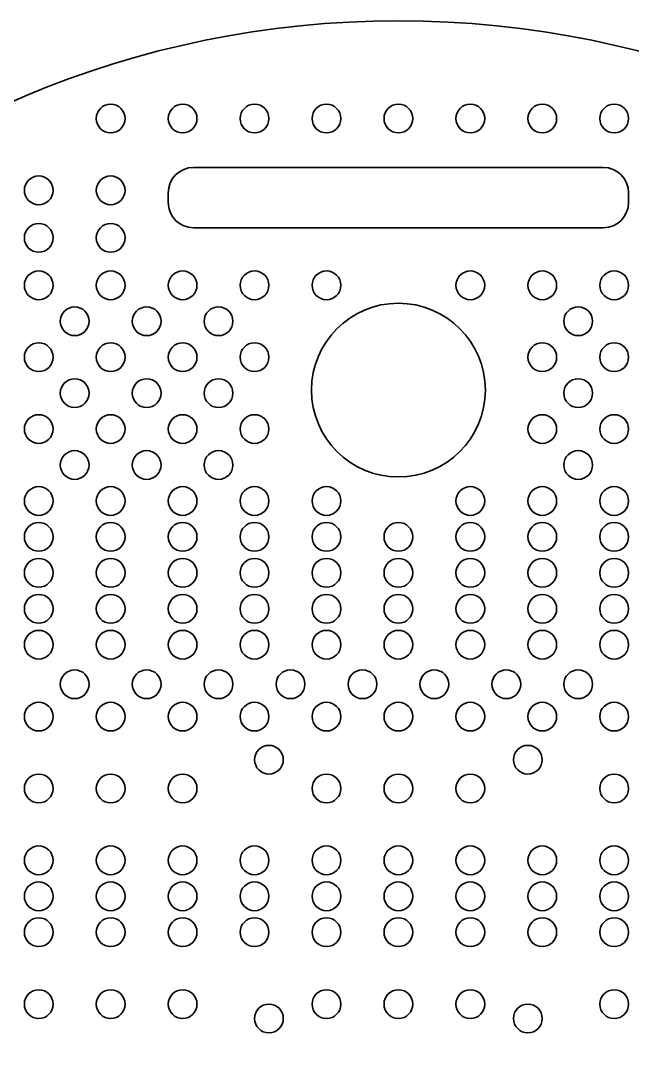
# Model space of a CAD drawing. Header units: millimetres. Extents: x 19 to 286, y -286 to -19.
# Drawn here: x 100.2 to 185.2, y -163.4 to -19 of the extents above; entities that cross this region are included whole.
import ezdxf

# ---------------------------------------------------------------- set-up
doc = ezdxf.new("R2010")
doc.units = ezdxf.units.MM
doc.header["$MEASUREMENT"] = 0
doc.layers.add('Layer 1', color=7, linetype='Continuous')

# ---------------------------------------------------------------- blocks, each defined once
blk = doc.blocks.new('block 4')
at = {"layer": 'Layer 1', "color": 179, "lineweight": 35, "true_color": 0x231f20}
for points in [[(136.68, -121.78), (136.68, -122.88), (135.79, -123.78), (134.68, -123.78), (133.58, -123.78), (132.68, -122.88), (132.68, -121.78), (132.68, -120.67), (133.58, -119.78), (134.68, -119.78), (135.79, -119.78), (136.68, -120.67), (136.68, -121.78)], [(172.68, -121.78), (172.68, -122.88), (171.79, -123.78), (170.68, -123.78), (169.58, -123.78), (168.68, -122.88), (168.68, -121.78), (168.68, -120.67), (169.58, -119.78), (170.68, -119.78), (171.79, -119.78), (172.68, -120.67), (172.68, -121.78)], [(136.68, -157.78), (136.68, -158.88), (135.79, -159.78), (134.68, -159.78), (133.58, -159.78), (132.68, -158.88), (132.68, -157.78), (132.68, -156.67), (133.58, -155.78), (134.68, -155.78), (135.79, -155.78), (136.68, -156.67), (136.68, -157.78)], [(172.68, -157.78), (172.68, -158.88), (171.79, -159.78), (170.68, -159.78), (169.58, -159.78), (168.68, -158.88), (168.68, -157.78), (168.68, -156.67), (169.58, -155.78), (170.68, -155.78), (171.79, -155.78), (172.68, -156.67), (172.68, -157.78)]]:
    blk.add_open_spline(points, degree=3, knots=[0, 0, 0, 0, 1, 1, 1, 2, 2, 2, 3, 3, 3, 4, 4, 4, 4], dxfattribs=at)
blk = doc.blocks.new('block 5')
at = {"layer": 'Layer 1', "color": 179, "lineweight": 35, "true_color": 0x231f20}
for points in [[(122.68, -34.57), (121.58, -34.57), (120.68, -33.68), (120.68, -32.57), (120.68, -31.47), (121.58, -30.57), (122.68, -30.57), (123.79, -30.57), (124.68, -31.47), (124.68, -32.57), (124.68, -33.68), (123.79, -34.57), (122.68, -34.57)], [(132.68, -34.57), (131.58, -34.57), (130.68, -33.68), (130.68, -32.57), (130.68, -31.47), (131.58, -30.57), (132.68, -30.57), (133.79, -30.57), (134.68, -31.47), (134.68, -32.57), (134.68, -33.68), (133.79, -34.57), (132.68, -34.57)], [(142.68, -34.57), (141.58, -34.57), (140.68, -33.68), (140.68, -32.57), (140.68, -31.47), (141.58, -30.57), (142.68, -30.57), (143.79, -30.57), (144.68, -31.47), (144.68, -32.57), (144.68, -33.68), (143.79, -34.57), (142.68, -34.57)], [(152.68, -34.57), (151.58, -34.57), (150.68, -33.68), (150.68, -32.57), (150.68, -31.47), (151.58, -30.57), (152.68, -30.57), (153.79, -30.57), (154.68, -31.47), (154.68, -32.57), (154.68, -33.68), (153.79, -34.57), (152.68, -34.57)], [(162.68, -34.57), (161.58, -34.57), (160.68, -33.68), (160.68, -32.57), (160.68, -31.47), (161.58, -30.57), (162.68, -30.57), (163.79, -30.57), (164.68, -31.47), (164.68, -32.57), (164.68, -33.68), (163.79, -34.57), (162.68, -34.57)], [(172.68, -34.57), (171.58, -34.57), (170.68, -33.68), (170.68, -32.57), (170.68, -31.47), (171.58, -30.57), (172.68, -30.57), (173.79, -30.57), (174.68, -31.47), (174.68, -32.57), (174.68, -33.68), (173.79, -34.57), (172.68, -34.57)], [(182.68, -34.57), (181.58, -34.57), (180.68, -33.68), (180.68, -32.57), (180.68, -31.47), (181.58, -30.57), (182.68, -30.57), (183.79, -30.57), (184.68, -31.47), (184.68, -32.57), (184.68, -33.68), (183.79, -34.57), (182.68, -34.57)]]:
    blk.add_open_spline(points, degree=3, knots=[0, 0, 0, 0, 1, 1, 1, 2, 2, 2, 3, 3, 3, 4, 4, 4, 4], dxfattribs=at)

msp = doc.modelspace()

# ---------------------------------------------------------------- linework, layer by layer
at = {"layer": 'Layer 1', "color": 179, "lineweight": 35, "true_color": 0x231f20}
for points, knots in [([(286.06, -152.35), (286.06, -226.01), (226.35, -285.72), (152.68, -285.72), (79.02, -285.72), (19.31, -226.01), (19.31, -152.35), (19.31, -78.69), (79.02, -18.98), (152.68, -18.98), (226.35, -18.98), (286.06, -78.69), (286.06, -152.35)], [0, 0, 0, 0, 1, 1, 1, 2, 2, 2, 3, 3, 3, 4, 4, 4, 4]), ([(112.68, -34.57), (111.58, -34.57), (110.68, -33.68), (110.68, -32.57), (110.68, -31.47), (111.58, -30.57), (112.68, -30.57), (113.79, -30.57), (114.68, -31.47), (114.68, -32.57), (114.68, -33.68), (113.79, -34.57), (112.68, -34.57)], [0, 0, 0, 0, 1, 1, 1, 2, 2, 2, 3, 3, 3, 4, 4, 4, 4]), ([(181.16, -39.38), (181.16, -39.38), (124.21, -39.38), (124.21, -39.38), (122.26, -39.38), (120.68, -40.96), (120.68, -42.91), (120.68, -42.91), (120.68, -44.25), (120.68, -44.25), (120.68, -46.2), (122.26, -47.78), (124.21, -47.78), (124.21, -47.78), (181.16, -47.78), (181.16, -47.78), (183.11, -47.78), (184.68, -46.2), (184.68, -44.25), (184.68, -44.25), (184.68, -42.91), (184.68, -42.91), (184.68, -40.96), (183.11, -39.38), (181.16, -39.38)], [0, 0, 0, 0, 1, 1, 1, 2, 2, 2, 3, 3, 3, 4, 4, 4, 5, 5, 5, 6, 6, 6, 7, 7, 7, 8, 8, 8, 8]), ([(102.68, -44.57), (101.58, -44.57), (100.68, -43.68), (100.68, -42.57), (100.68, -41.47), (101.58, -40.57), (102.68, -40.57), (103.79, -40.57), (104.68, -41.47), (104.68, -42.57), (104.68, -43.68), (103.79, -44.57), (102.68, -44.57)], [0, 0, 0, 0, 1, 1, 1, 2, 2, 2, 3, 3, 3, 4, 4, 4, 4]), ([(112.68, -44.57), (111.58, -44.57), (110.68, -43.68), (110.68, -42.57), (110.68, -41.47), (111.58, -40.57), (112.68, -40.57), (113.79, -40.57), (114.68, -41.47), (114.68, -42.57), (114.68, -43.68), (113.79, -44.57), (112.68, -44.57)], [0, 0, 0, 0, 1, 1, 1, 2, 2, 2, 3, 3, 3, 4, 4, 4, 4]), ([(102.68, -51.18), (101.58, -51.18), (100.68, -50.28), (100.68, -49.18), (100.68, -48.07), (101.58, -47.18), (102.68, -47.18), (103.79, -47.18), (104.68, -48.07), (104.68, -49.18), (104.68, -50.28), (103.79, -51.18), (102.68, -51.18)], [0, 0, 0, 0, 1, 1, 1, 2, 2, 2, 3, 3, 3, 4, 4, 4, 4]), ([(112.68, -51.18), (111.58, -51.18), (110.68, -50.28), (110.68, -49.18), (110.68, -48.07), (111.58, -47.18), (112.68, -47.18), (113.79, -47.18), (114.68, -48.07), (114.68, -49.18), (114.68, -50.28), (113.79, -51.18), (112.68, -51.18)], [0, 0, 0, 0, 1, 1, 1, 2, 2, 2, 3, 3, 3, 4, 4, 4, 4]), ([(102.68, -53.78), (101.58, -53.78), (100.68, -54.67), (100.68, -55.78), (100.68, -56.88), (101.58, -57.78), (102.68, -57.78), (103.79, -57.78), (104.68, -56.88), (104.68, -55.78), (104.68, -54.67), (103.79, -53.78), (102.68, -53.78)], [0, 0, 0, 0, 1, 1, 1, 2, 2, 2, 3, 3, 3, 4, 4, 4, 4]), ([(112.68, -53.78), (111.58, -53.78), (110.68, -54.67), (110.68, -55.78), (110.68, -56.88), (111.58, -57.78), (112.68, -57.78), (113.79, -57.78), (114.68, -56.88), (114.68, -55.78), (114.68, -54.67), (113.79, -53.78), (112.68, -53.78)], [0, 0, 0, 0, 1, 1, 1, 2, 2, 2, 3, 3, 3, 4, 4, 4, 4]), ([(122.68, -53.78), (121.58, -53.78), (120.68, -54.67), (120.68, -55.78), (120.68, -56.88), (121.58, -57.78), (122.68, -57.78), (123.79, -57.78), (124.68, -56.88), (124.68, -55.78), (124.68, -54.67), (123.79, -53.78), (122.68, -53.78)], [0, 0, 0, 0, 1, 1, 1, 2, 2, 2, 3, 3, 3, 4, 4, 4, 4]), ([(132.68, -53.78), (131.58, -53.78), (130.68, -54.67), (130.68, -55.78), (130.68, -56.88), (131.58, -57.78), (132.68, -57.78), (133.79, -57.78), (134.68, -56.88), (134.68, -55.78), (134.68, -54.67), (133.79, -53.78), (132.68, -53.78)], [0, 0, 0, 0, 1, 1, 1, 2, 2, 2, 3, 3, 3, 4, 4, 4, 4]), ([(142.68, -53.78), (141.58, -53.78), (140.68, -54.67), (140.68, -55.78), (140.68, -56.88), (141.58, -57.78), (142.68, -57.78), (143.79, -57.78), (144.68, -56.88), (144.68, -55.78), (144.68, -54.67), (143.79, -53.78), (142.68, -53.78)], [0, 0, 0, 0, 1, 1, 1, 2, 2, 2, 3, 3, 3, 4, 4, 4, 4]), ([(162.68, -53.78), (161.58, -53.78), (160.68, -54.67), (160.68, -55.78), (160.68, -56.88), (161.58, -57.78), (162.68, -57.78), (163.79, -57.78), (164.68, -56.88), (164.68, -55.78), (164.68, -54.67), (163.79, -53.78), (162.68, -53.78)], [0, 0, 0, 0, 1, 1, 1, 2, 2, 2, 3, 3, 3, 4, 4, 4, 4]), ([(172.68, -53.78), (171.58, -53.78), (170.68, -54.67), (170.68, -55.78), (170.68, -56.88), (171.58, -57.78), (172.68, -57.78), (173.79, -57.78), (174.68, -56.88), (174.68, -55.78), (174.68, -54.67), (173.79, -53.78), (172.68, -53.78)], [0, 0, 0, 0, 1, 1, 1, 2, 2, 2, 3, 3, 3, 4, 4, 4, 4]), ([(182.68, -53.78), (181.58, -53.78), (180.68, -54.67), (180.68, -55.78), (180.68, -56.88), (181.58, -57.78), (182.68, -57.78), (183.79, -57.78), (184.68, -56.88), (184.68, -55.78), (184.68, -54.67), (183.79, -53.78), (182.68, -53.78)], [0, 0, 0, 0, 1, 1, 1, 2, 2, 2, 3, 3, 3, 4, 4, 4, 4]), ([(107.68, -58.78), (106.58, -58.78), (105.68, -59.67), (105.68, -60.78), (105.68, -61.88), (106.58, -62.78), (107.68, -62.78), (108.79, -62.78), (109.68, -61.88), (109.68, -60.78), (109.68, -59.67), (108.79, -58.78), (107.68, -58.78)], [0, 0, 0, 0, 1, 1, 1, 2, 2, 2, 3, 3, 3, 4, 4, 4, 4]), ([(117.68, -58.78), (116.58, -58.78), (115.68, -59.67), (115.68, -60.78), (115.68, -61.88), (116.58, -62.78), (117.68, -62.78), (118.79, -62.78), (119.68, -61.88), (119.68, -60.78), (119.68, -59.67), (118.79, -58.78), (117.68, -58.78)], [0, 0, 0, 0, 1, 1, 1, 2, 2, 2, 3, 3, 3, 4, 4, 4, 4]), ([(127.68, -58.78), (126.58, -58.78), (125.68, -59.67), (125.68, -60.78), (125.68, -61.88), (126.58, -62.78), (127.68, -62.78), (128.79, -62.78), (129.68, -61.88), (129.68, -60.78), (129.68, -59.67), (128.79, -58.78), (127.68, -58.78)], [0, 0, 0, 0, 1, 1, 1, 2, 2, 2, 3, 3, 3, 4, 4, 4, 4]), ([(164.77, -70.36), (164.77, -77.03), (159.36, -82.44), (152.68, -82.44), (146.01, -82.44), (140.6, -77.03), (140.6, -70.36), (140.6, -63.69), (146.01, -58.27), (152.68, -58.27), (159.36, -58.27), (164.77, -63.69), (164.77, -70.36)], [0, 0, 0, 0, 1, 1, 1, 2, 2, 2, 3, 3, 3, 4, 4, 4, 4]), ([(177.68, -58.78), (176.58, -58.78), (175.68, -59.67), (175.68, -60.78), (175.68, -61.88), (176.58, -62.78), (177.68, -62.78), (178.79, -62.78), (179.68, -61.88), (179.68, -60.78), (179.68, -59.67), (178.79, -58.78), (177.68, -58.78)], [0, 0, 0, 0, 1, 1, 1, 2, 2, 2, 3, 3, 3, 4, 4, 4, 4]), ([(102.68, -63.78), (101.58, -63.78), (100.68, -64.67), (100.68, -65.78), (100.68, -66.88), (101.58, -67.78), (102.68, -67.78), (103.79, -67.78), (104.68, -66.88), (104.68, -65.78), (104.68, -64.67), (103.79, -63.78), (102.68, -63.78)], [0, 0, 0, 0, 1, 1, 1, 2, 2, 2, 3, 3, 3, 4, 4, 4, 4]), ([(112.68, -63.78), (111.58, -63.78), (110.68, -64.67), (110.68, -65.78), (110.68, -66.88), (111.58, -67.78), (112.68, -67.78), (113.79, -67.78), (114.68, -66.88), (114.68, -65.78), (114.68, -64.67), (113.79, -63.78), (112.68, -63.78)], [0, 0, 0, 0, 1, 1, 1, 2, 2, 2, 3, 3, 3, 4, 4, 4, 4]), ([(122.68, -63.78), (121.58, -63.78), (120.68, -64.67), (120.68, -65.78), (120.68, -66.88), (121.58, -67.78), (122.68, -67.78), (123.79, -67.78), (124.68, -66.88), (124.68, -65.78), (124.68, -64.67), (123.79, -63.78), (122.68, -63.78)], [0, 0, 0, 0, 1, 1, 1, 2, 2, 2, 3, 3, 3, 4, 4, 4, 4]), ([(132.68, -63.78), (131.58, -63.78), (130.68, -64.67), (130.68, -65.78), (130.68, -66.88), (131.58, -67.78), (132.68, -67.78), (133.79, -67.78), (134.68, -66.88), (134.68, -65.78), (134.68, -64.67), (133.79, -63.78), (132.68, -63.78)], [0, 0, 0, 0, 1, 1, 1, 2, 2, 2, 3, 3, 3, 4, 4, 4, 4]), ([(172.68, -63.78), (171.58, -63.78), (170.68, -64.67), (170.68, -65.78), (170.68, -66.88), (171.58, -67.78), (172.68, -67.78), (173.79, -67.78), (174.68, -66.88), (174.68, -65.78), (174.68, -64.67), (173.79, -63.78), (172.68, -63.78)], [0, 0, 0, 0, 1, 1, 1, 2, 2, 2, 3, 3, 3, 4, 4, 4, 4]), ([(182.68, -63.78), (181.58, -63.78), (180.68, -64.67), (180.68, -65.78), (180.68, -66.88), (181.58, -67.78), (182.68, -67.78), (183.79, -67.78), (184.68, -66.88), (184.68, -65.78), (184.68, -64.67), (183.79, -63.78), (182.68, -63.78)], [0, 0, 0, 0, 1, 1, 1, 2, 2, 2, 3, 3, 3, 4, 4, 4, 4]), ([(107.68, -68.78), (106.58, -68.78), (105.68, -69.67), (105.68, -70.78), (105.68, -71.88), (106.58, -72.78), (107.68, -72.78), (108.79, -72.78), (109.68, -71.88), (109.68, -70.78), (109.68, -69.67), (108.79, -68.78), (107.68, -68.78)], [0, 0, 0, 0, 1, 1, 1, 2, 2, 2, 3, 3, 3, 4, 4, 4, 4]), ([(117.68, -68.78), (116.58, -68.78), (115.68, -69.67), (115.68, -70.78), (115.68, -71.88), (116.58, -72.78), (117.68, -72.78), (118.79, -72.78), (119.68, -71.88), (119.68, -70.78), (119.68, -69.67), (118.79, -68.78), (117.68, -68.78)], [0, 0, 0, 0, 1, 1, 1, 2, 2, 2, 3, 3, 3, 4, 4, 4, 4]), ([(127.68, -68.78), (126.58, -68.78), (125.68, -69.67), (125.68, -70.78), (125.68, -71.88), (126.58, -72.78), (127.68, -72.78), (128.79, -72.78), (129.68, -71.88), (129.68, -70.78), (129.68, -69.67), (128.79, -68.78), (127.68, -68.78)], [0, 0, 0, 0, 1, 1, 1, 2, 2, 2, 3, 3, 3, 4, 4, 4, 4]), ([(177.68, -68.78), (176.58, -68.78), (175.68, -69.67), (175.68, -70.78), (175.68, -71.88), (176.58, -72.78), (177.68, -72.78), (178.79, -72.78), (179.68, -71.88), (179.68, -70.78), (179.68, -69.67), (178.79, -68.78), (177.68, -68.78)], [0, 0, 0, 0, 1, 1, 1, 2, 2, 2, 3, 3, 3, 4, 4, 4, 4]), ([(102.68, -73.78), (101.58, -73.78), (100.68, -74.67), (100.68, -75.78), (100.68, -76.88), (101.58, -77.78), (102.68, -77.78), (103.79, -77.78), (104.68, -76.88), (104.68, -75.78), (104.68, -74.67), (103.79, -73.78), (102.68, -73.78)], [0, 0, 0, 0, 1, 1, 1, 2, 2, 2, 3, 3, 3, 4, 4, 4, 4]), ([(112.68, -73.78), (111.58, -73.78), (110.68, -74.67), (110.68, -75.78), (110.68, -76.88), (111.58, -77.78), (112.68, -77.78), (113.79, -77.78), (114.68, -76.88), (114.68, -75.78), (114.68, -74.67), (113.79, -73.78), (112.68, -73.78)], [0, 0, 0, 0, 1, 1, 1, 2, 2, 2, 3, 3, 3, 4, 4, 4, 4]), ([(122.68, -73.78), (121.58, -73.78), (120.68, -74.67), (120.68, -75.78), (120.68, -76.88), (121.58, -77.78), (122.68, -77.78), (123.79, -77.78), (124.68, -76.88), (124.68, -75.78), (124.68, -74.67), (123.79, -73.78), (122.68, -73.78)], [0, 0, 0, 0, 1, 1, 1, 2, 2, 2, 3, 3, 3, 4, 4, 4, 4]), ([(132.68, -73.78), (131.58, -73.78), (130.68, -74.67), (130.68, -75.78), (130.68, -76.88), (131.58, -77.78), (132.68, -77.78), (133.79, -77.78), (134.68, -76.88), (134.68, -75.78), (134.68, -74.67), (133.79, -73.78), (132.68, -73.78)], [0, 0, 0, 0, 1, 1, 1, 2, 2, 2, 3, 3, 3, 4, 4, 4, 4]), ([(172.68, -73.78), (171.58, -73.78), (170.68, -74.67), (170.68, -75.78), (170.68, -76.88), (171.58, -77.78), (172.68, -77.78), (173.79, -77.78), (174.68, -76.88), (174.68, -75.78), (174.68, -74.67), (173.79, -73.78), (172.68, -73.78)], [0, 0, 0, 0, 1, 1, 1, 2, 2, 2, 3, 3, 3, 4, 4, 4, 4]), ([(182.68, -73.78), (181.58, -73.78), (180.68, -74.67), (180.68, -75.78), (180.68, -76.88), (181.58, -77.78), (182.68, -77.78), (183.79, -77.78), (184.68, -76.88), (184.68, -75.78), (184.68, -74.67), (183.79, -73.78), (182.68, -73.78)], [0, 0, 0, 0, 1, 1, 1, 2, 2, 2, 3, 3, 3, 4, 4, 4, 4]), ([(107.68, -78.78), (106.58, -78.78), (105.68, -79.67), (105.68, -80.78), (105.68, -81.88), (106.58, -82.78), (107.68, -82.78), (108.79, -82.78), (109.68, -81.88), (109.68, -80.78), (109.68, -79.67), (108.79, -78.78), (107.68, -78.78)], [0, 0, 0, 0, 1, 1, 1, 2, 2, 2, 3, 3, 3, 4, 4, 4, 4]), ([(117.68, -78.78), (116.58, -78.78), (115.68, -79.67), (115.68, -80.78), (115.68, -81.88), (116.58, -82.78), (117.68, -82.78), (118.79, -82.78), (119.68, -81.88), (119.68, -80.78), (119.68, -79.67), (118.79, -78.78), (117.68, -78.78)], [0, 0, 0, 0, 1, 1, 1, 2, 2, 2, 3, 3, 3, 4, 4, 4, 4]), ([(127.68, -78.78), (126.58, -78.78), (125.68, -79.67), (125.68, -80.78), (125.68, -81.88), (126.58, -82.78), (127.68, -82.78), (128.79, -82.78), (129.68, -81.88), (129.68, -80.78), (129.68, -79.67), (128.79, -78.78), (127.68, -78.78)], [0, 0, 0, 0, 1, 1, 1, 2, 2, 2, 3, 3, 3, 4, 4, 4, 4]), ([(177.68, -78.78), (176.58, -78.78), (175.68, -79.67), (175.68, -80.78), (175.68, -81.88), (176.58, -82.78), (177.68, -82.78), (178.79, -82.78), (179.68, -81.88), (179.68, -80.78), (179.68, -79.67), (178.79, -78.78), (177.68, -78.78)], [0, 0, 0, 0, 1, 1, 1, 2, 2, 2, 3, 3, 3, 4, 4, 4, 4]), ([(102.68, -83.78), (101.58, -83.78), (100.68, -84.67), (100.68, -85.78), (100.68, -86.88), (101.58, -87.78), (102.68, -87.78), (103.79, -87.78), (104.68, -86.88), (104.68, -85.78), (104.68, -84.67), (103.79, -83.78), (102.68, -83.78)], [0, 0, 0, 0, 1, 1, 1, 2, 2, 2, 3, 3, 3, 4, 4, 4, 4]), ([(112.68, -83.78), (111.58, -83.78), (110.68, -84.67), (110.68, -85.78), (110.68, -86.88), (111.58, -87.78), (112.68, -87.78), (113.79, -87.78), (114.68, -86.88), (114.68, -85.78), (114.68, -84.67), (113.79, -83.78), (112.68, -83.78)], [0, 0, 0, 0, 1, 1, 1, 2, 2, 2, 3, 3, 3, 4, 4, 4, 4]), ([(122.68, -83.78), (121.58, -83.78), (120.68, -84.67), (120.68, -85.78), (120.68, -86.88), (121.58, -87.78), (122.68, -87.78), (123.79, -87.78), (124.68, -86.88), (124.68, -85.78), (124.68, -84.67), (123.79, -83.78), (122.68, -83.78)], [0, 0, 0, 0, 1, 1, 1, 2, 2, 2, 3, 3, 3, 4, 4, 4, 4]), ([(132.68, -83.78), (131.58, -83.78), (130.68, -84.67), (130.68, -85.78), (130.68, -86.88), (131.58, -87.78), (132.68, -87.78), (133.79, -87.78), (134.68, -86.88), (134.68, -85.78), (134.68, -84.67), (133.79, -83.78), (132.68, -83.78)], [0, 0, 0, 0, 1, 1, 1, 2, 2, 2, 3, 3, 3, 4, 4, 4, 4]), ([(142.68, -83.78), (141.58, -83.78), (140.68, -84.67), (140.68, -85.78), (140.68, -86.88), (141.58, -87.78), (142.68, -87.78), (143.79, -87.78), (144.68, -86.88), (144.68, -85.78), (144.68, -84.67), (143.79, -83.78), (142.68, -83.78)], [0, 0, 0, 0, 1, 1, 1, 2, 2, 2, 3, 3, 3, 4, 4, 4, 4]), ([(162.68, -83.78), (161.58, -83.78), (160.68, -84.67), (160.68, -85.78), (160.68, -86.88), (161.58, -87.78), (162.68, -87.78), (163.79, -87.78), (164.68, -86.88), (164.68, -85.78), (164.68, -84.67), (163.79, -83.78), (162.68, -83.78)], [0, 0, 0, 0, 1, 1, 1, 2, 2, 2, 3, 3, 3, 4, 4, 4, 4]), ([(172.68, -83.78), (171.58, -83.78), (170.68, -84.67), (170.68, -85.78), (170.68, -86.88), (171.58, -87.78), (172.68, -87.78), (173.79, -87.78), (174.68, -86.88), (174.68, -85.78), (174.68, -84.67), (173.79, -83.78), (172.68, -83.78)], [0, 0, 0, 0, 1, 1, 1, 2, 2, 2, 3, 3, 3, 4, 4, 4, 4]), ([(182.68, -83.78), (181.58, -83.78), (180.68, -84.67), (180.68, -85.78), (180.68, -86.88), (181.58, -87.78), (182.68, -87.78), (183.79, -87.78), (184.68, -86.88), (184.68, -85.78), (184.68, -84.67), (183.79, -83.78), (182.68, -83.78)], [0, 0, 0, 0, 1, 1, 1, 2, 2, 2, 3, 3, 3, 4, 4, 4, 4]), ([(102.68, -88.78), (101.58, -88.78), (100.68, -89.67), (100.68, -90.78), (100.68, -91.88), (101.58, -92.78), (102.68, -92.78), (103.79, -92.78), (104.68, -91.88), (104.68, -90.78), (104.68, -89.67), (103.79, -88.78), (102.68, -88.78)], [0, 0, 0, 0, 1, 1, 1, 2, 2, 2, 3, 3, 3, 4, 4, 4, 4]), ([(112.68, -88.78), (111.58, -88.78), (110.68, -89.67), (110.68, -90.78), (110.68, -91.88), (111.58, -92.78), (112.68, -92.78), (113.79, -92.78), (114.68, -91.88), (114.68, -90.78), (114.68, -89.67), (113.79, -88.78), (112.68, -88.78)], [0, 0, 0, 0, 1, 1, 1, 2, 2, 2, 3, 3, 3, 4, 4, 4, 4]), ([(122.68, -88.78), (121.58, -88.78), (120.68, -89.67), (120.68, -90.78), (120.68, -91.88), (121.58, -92.78), (122.68, -92.78), (123.79, -92.78), (124.68, -91.88), (124.68, -90.78), (124.68, -89.67), (123.79, -88.78), (122.68, -88.78)], [0, 0, 0, 0, 1, 1, 1, 2, 2, 2, 3, 3, 3, 4, 4, 4, 4]), ([(132.68, -88.78), (131.58, -88.78), (130.68, -89.67), (130.68, -90.78), (130.68, -91.88), (131.58, -92.78), (132.68, -92.78), (133.79, -92.78), (134.68, -91.88), (134.68, -90.78), (134.68, -89.67), (133.79, -88.78), (132.68, -88.78)], [0, 0, 0, 0, 1, 1, 1, 2, 2, 2, 3, 3, 3, 4, 4, 4, 4]), ([(142.68, -88.78), (141.58, -88.78), (140.68, -89.67), (140.68, -90.78), (140.68, -91.88), (141.58, -92.78), (142.68, -92.78), (143.79, -92.78), (144.68, -91.88), (144.68, -90.78), (144.68, -89.67), (143.79, -88.78), (142.68, -88.78)], [0, 0, 0, 0, 1, 1, 1, 2, 2, 2, 3, 3, 3, 4, 4, 4, 4]), ([(152.68, -88.78), (151.58, -88.78), (150.68, -89.67), (150.68, -90.78), (150.68, -91.88), (151.58, -92.78), (152.68, -92.78), (153.79, -92.78), (154.68, -91.88), (154.68, -90.78), (154.68, -89.67), (153.79, -88.78), (152.68, -88.78)], [0, 0, 0, 0, 1, 1, 1, 2, 2, 2, 3, 3, 3, 4, 4, 4, 4]), ([(162.68, -88.78), (161.58, -88.78), (160.68, -89.67), (160.68, -90.78), (160.68, -91.88), (161.58, -92.78), (162.68, -92.78), (163.79, -92.78), (164.68, -91.88), (164.68, -90.78), (164.68, -89.67), (163.79, -88.78), (162.68, -88.78)], [0, 0, 0, 0, 1, 1, 1, 2, 2, 2, 3, 3, 3, 4, 4, 4, 4]), ([(172.68, -88.78), (171.58, -88.78), (170.68, -89.67), (170.68, -90.78), (170.68, -91.88), (171.58, -92.78), (172.68, -92.78), (173.79, -92.78), (174.68, -91.88), (174.68, -90.78), (174.68, -89.67), (173.79, -88.78), (172.68, -88.78)], [0, 0, 0, 0, 1, 1, 1, 2, 2, 2, 3, 3, 3, 4, 4, 4, 4]), ([(182.68, -88.78), (181.58, -88.78), (180.68, -89.67), (180.68, -90.78), (180.68, -91.88), (181.58, -92.78), (182.68, -92.78), (183.79, -92.78), (184.68, -91.88), (184.68, -90.78), (184.68, -89.67), (183.79, -88.78), (182.68, -88.78)], [0, 0, 0, 0, 1, 1, 1, 2, 2, 2, 3, 3, 3, 4, 4, 4, 4]), ([(102.68, -93.78), (101.58, -93.78), (100.68, -94.67), (100.68, -95.78), (100.68, -96.88), (101.58, -97.78), (102.68, -97.78), (103.79, -97.78), (104.68, -96.88), (104.68, -95.78), (104.68, -94.67), (103.79, -93.78), (102.68, -93.78)], [0, 0, 0, 0, 1, 1, 1, 2, 2, 2, 3, 3, 3, 4, 4, 4, 4]), ([(112.68, -93.78), (111.58, -93.78), (110.68, -94.67), (110.68, -95.78), (110.68, -96.88), (111.58, -97.78), (112.68, -97.78), (113.79, -97.78), (114.68, -96.88), (114.68, -95.78), (114.68, -94.67), (113.79, -93.78), (112.68, -93.78)], [0, 0, 0, 0, 1, 1, 1, 2, 2, 2, 3, 3, 3, 4, 4, 4, 4]), ([(122.68, -93.78), (121.58, -93.78), (120.68, -94.67), (120.68, -95.78), (120.68, -96.88), (121.58, -97.78), (122.68, -97.78), (123.79, -97.78), (124.68, -96.88), (124.68, -95.78), (124.68, -94.67), (123.79, -93.78), (122.68, -93.78)], [0, 0, 0, 0, 1, 1, 1, 2, 2, 2, 3, 3, 3, 4, 4, 4, 4]), ([(132.68, -93.78), (131.58, -93.78), (130.68, -94.67), (130.68, -95.78), (130.68, -96.88), (131.58, -97.78), (132.68, -97.78), (133.79, -97.78), (134.68, -96.88), (134.68, -95.78), (134.68, -94.67), (133.79, -93.78), (132.68, -93.78)], [0, 0, 0, 0, 1, 1, 1, 2, 2, 2, 3, 3, 3, 4, 4, 4, 4]), ([(142.68, -93.78), (141.58, -93.78), (140.68, -94.67), (140.68, -95.78), (140.68, -96.88), (141.58, -97.78), (142.68, -97.78), (143.79, -97.78), (144.68, -96.88), (144.68, -95.78), (144.68, -94.67), (143.79, -93.78), (142.68, -93.78)], [0, 0, 0, 0, 1, 1, 1, 2, 2, 2, 3, 3, 3, 4, 4, 4, 4]), ([(152.68, -93.78), (151.58, -93.78), (150.68, -94.67), (150.68, -95.78), (150.68, -96.88), (151.58, -97.78), (152.68, -97.78), (153.79, -97.78), (154.68, -96.88), (154.68, -95.78), (154.68, -94.67), (153.79, -93.78), (152.68, -93.78)], [0, 0, 0, 0, 1, 1, 1, 2, 2, 2, 3, 3, 3, 4, 4, 4, 4]), ([(162.68, -93.78), (161.58, -93.78), (160.68, -94.67), (160.68, -95.78), (160.68, -96.88), (161.58, -97.78), (162.68, -97.78), (163.79, -97.78), (164.68, -96.88), (164.68, -95.78), (164.68, -94.67), (163.79, -93.78), (162.68, -93.78)], [0, 0, 0, 0, 1, 1, 1, 2, 2, 2, 3, 3, 3, 4, 4, 4, 4]), ([(172.68, -93.78), (171.58, -93.78), (170.68, -94.67), (170.68, -95.78), (170.68, -96.88), (171.58, -97.78), (172.68, -97.78), (173.79, -97.78), (174.68, -96.88), (174.68, -95.78), (174.68, -94.67), (173.79, -93.78), (172.68, -93.78)], [0, 0, 0, 0, 1, 1, 1, 2, 2, 2, 3, 3, 3, 4, 4, 4, 4]), ([(182.68, -93.78), (181.58, -93.78), (180.68, -94.67), (180.68, -95.78), (180.68, -96.88), (181.58, -97.78), (182.68, -97.78), (183.79, -97.78), (184.68, -96.88), (184.68, -95.78), (184.68, -94.67), (183.79, -93.78), (182.68, -93.78)], [0, 0, 0, 0, 1, 1, 1, 2, 2, 2, 3, 3, 3, 4, 4, 4, 4]), ([(102.68, -98.78), (101.58, -98.78), (100.68, -99.67), (100.68, -100.78), (100.68, -101.88), (101.58, -102.78), (102.68, -102.78), (103.79, -102.78), (104.68, -101.88), (104.68, -100.78), (104.68, -99.67), (103.79, -98.78), (102.68, -98.78)], [0, 0, 0, 0, 1, 1, 1, 2, 2, 2, 3, 3, 3, 4, 4, 4, 4]), ([(112.68, -98.78), (111.58, -98.78), (110.68, -99.67), (110.68, -100.78), (110.68, -101.88), (111.58, -102.78), (112.68, -102.78), (113.79, -102.78), (114.68, -101.88), (114.68, -100.78), (114.68, -99.67), (113.79, -98.78), (112.68, -98.78)], [0, 0, 0, 0, 1, 1, 1, 2, 2, 2, 3, 3, 3, 4, 4, 4, 4]), ([(122.68, -98.78), (121.58, -98.78), (120.68, -99.67), (120.68, -100.78), (120.68, -101.88), (121.58, -102.78), (122.68, -102.78), (123.79, -102.78), (124.68, -101.88), (124.68, -100.78), (124.68, -99.67), (123.79, -98.78), (122.68, -98.78)], [0, 0, 0, 0, 1, 1, 1, 2, 2, 2, 3, 3, 3, 4, 4, 4, 4]), ([(132.68, -98.78), (131.58, -98.78), (130.68, -99.67), (130.68, -100.78), (130.68, -101.88), (131.58, -102.78), (132.68, -102.78), (133.79, -102.78), (134.68, -101.88), (134.68, -100.78), (134.68, -99.67), (133.79, -98.78), (132.68, -98.78)], [0, 0, 0, 0, 1, 1, 1, 2, 2, 2, 3, 3, 3, 4, 4, 4, 4]), ([(142.68, -98.78), (141.58, -98.78), (140.68, -99.67), (140.68, -100.78), (140.68, -101.88), (141.58, -102.78), (142.68, -102.78), (143.79, -102.78), (144.68, -101.88), (144.68, -100.78), (144.68, -99.67), (143.79, -98.78), (142.68, -98.78)], [0, 0, 0, 0, 1, 1, 1, 2, 2, 2, 3, 3, 3, 4, 4, 4, 4]), ([(152.68, -98.78), (151.58, -98.78), (150.68, -99.67), (150.68, -100.78), (150.68, -101.88), (151.58, -102.78), (152.68, -102.78), (153.79, -102.78), (154.68, -101.88), (154.68, -100.78), (154.68, -99.67), (153.79, -98.78), (152.68, -98.78)], [0, 0, 0, 0, 1, 1, 1, 2, 2, 2, 3, 3, 3, 4, 4, 4, 4]), ([(162.68, -98.78), (161.58, -98.78), (160.68, -99.67), (160.68, -100.78), (160.68, -101.88), (161.58, -102.78), (162.68, -102.78), (163.79, -102.78), (164.68, -101.88), (164.68, -100.78), (164.68, -99.67), (163.79, -98.78), (162.68, -98.78)], [0, 0, 0, 0, 1, 1, 1, 2, 2, 2, 3, 3, 3, 4, 4, 4, 4]), ([(172.68, -98.78), (171.58, -98.78), (170.68, -99.67), (170.68, -100.78), (170.68, -101.88), (171.58, -102.78), (172.68, -102.78), (173.79, -102.78), (174.68, -101.88), (174.68, -100.78), (174.68, -99.67), (173.79, -98.78), (172.68, -98.78)], [0, 0, 0, 0, 1, 1, 1, 2, 2, 2, 3, 3, 3, 4, 4, 4, 4]), ([(182.68, -98.78), (181.58, -98.78), (180.68, -99.67), (180.68, -100.78), (180.68, -101.88), (181.58, -102.78), (182.68, -102.78), (183.79, -102.78), (184.68, -101.88), (184.68, -100.78), (184.68, -99.67), (183.79, -98.78), (182.68, -98.78)], [0, 0, 0, 0, 1, 1, 1, 2, 2, 2, 3, 3, 3, 4, 4, 4, 4]), ([(102.68, -103.78), (101.58, -103.78), (100.68, -104.67), (100.68, -105.78), (100.68, -106.88), (101.58, -107.78), (102.68, -107.78), (103.79, -107.78), (104.68, -106.88), (104.68, -105.78), (104.68, -104.67), (103.79, -103.78), (102.68, -103.78)], [0, 0, 0, 0, 1, 1, 1, 2, 2, 2, 3, 3, 3, 4, 4, 4, 4]), ([(112.68, -103.78), (111.58, -103.78), (110.68, -104.67), (110.68, -105.78), (110.68, -106.88), (111.58, -107.78), (112.68, -107.78), (113.79, -107.78), (114.68, -106.88), (114.68, -105.78), (114.68, -104.67), (113.79, -103.78), (112.68, -103.78)], [0, 0, 0, 0, 1, 1, 1, 2, 2, 2, 3, 3, 3, 4, 4, 4, 4]), ([(122.68, -103.78), (121.58, -103.78), (120.68, -104.67), (120.68, -105.78), (120.68, -106.88), (121.58, -107.78), (122.68, -107.78), (123.79, -107.78), (124.68, -106.88), (124.68, -105.78), (124.68, -104.67), (123.79, -103.78), (122.68, -103.78)], [0, 0, 0, 0, 1, 1, 1, 2, 2, 2, 3, 3, 3, 4, 4, 4, 4]), ([(132.68, -103.78), (131.58, -103.78), (130.68, -104.67), (130.68, -105.78), (130.68, -106.88), (131.58, -107.78), (132.68, -107.78), (133.79, -107.78), (134.68, -106.88), (134.68, -105.78), (134.68, -104.67), (133.79, -103.78), (132.68, -103.78)], [0, 0, 0, 0, 1, 1, 1, 2, 2, 2, 3, 3, 3, 4, 4, 4, 4]), ([(142.68, -103.78), (141.58, -103.78), (140.68, -104.67), (140.68, -105.78), (140.68, -106.88), (141.58, -107.78), (142.68, -107.78), (143.79, -107.78), (144.68, -106.88), (144.68, -105.78), (144.68, -104.67), (143.79, -103.78), (142.68, -103.78)], [0, 0, 0, 0, 1, 1, 1, 2, 2, 2, 3, 3, 3, 4, 4, 4, 4]), ([(152.68, -103.78), (151.58, -103.78), (150.68, -104.67), (150.68, -105.78), (150.68, -106.88), (151.58, -107.78), (152.68, -107.78), (153.79, -107.78), (154.68, -106.88), (154.68, -105.78), (154.68, -104.67), (153.79, -103.78), (152.68, -103.78)], [0, 0, 0, 0, 1, 1, 1, 2, 2, 2, 3, 3, 3, 4, 4, 4, 4]), ([(162.68, -103.78), (161.58, -103.78), (160.68, -104.67), (160.68, -105.78), (160.68, -106.88), (161.58, -107.78), (162.68, -107.78), (163.79, -107.78), (164.68, -106.88), (164.68, -105.78), (164.68, -104.67), (163.79, -103.78), (162.68, -103.78)], [0, 0, 0, 0, 1, 1, 1, 2, 2, 2, 3, 3, 3, 4, 4, 4, 4]), ([(172.68, -103.78), (171.58, -103.78), (170.68, -104.67), (170.68, -105.78), (170.68, -106.88), (171.58, -107.78), (172.68, -107.78), (173.79, -107.78), (174.68, -106.88), (174.68, -105.78), (174.68, -104.67), (173.79, -103.78), (172.68, -103.78)], [0, 0, 0, 0, 1, 1, 1, 2, 2, 2, 3, 3, 3, 4, 4, 4, 4]), ([(182.68, -103.78), (181.58, -103.78), (180.68, -104.67), (180.68, -105.78), (180.68, -106.88), (181.58, -107.78), (182.68, -107.78), (183.79, -107.78), (184.68, -106.88), (184.68, -105.78), (184.68, -104.67), (183.79, -103.78), (182.68, -103.78)], [0, 0, 0, 0, 1, 1, 1, 2, 2, 2, 3, 3, 3, 4, 4, 4, 4]), ([(107.68, -109.28), (106.58, -109.28), (105.68, -110.17), (105.68, -111.28), (105.68, -112.38), (106.58, -113.28), (107.68, -113.28), (108.79, -113.28), (109.68, -112.38), (109.68, -111.28), (109.68, -110.17), (108.79, -109.28), (107.68, -109.28)], [0, 0, 0, 0, 1, 1, 1, 2, 2, 2, 3, 3, 3, 4, 4, 4, 4]), ([(117.68, -109.28), (116.58, -109.28), (115.68, -110.17), (115.68, -111.28), (115.68, -112.38), (116.58, -113.28), (117.68, -113.28), (118.79, -113.28), (119.68, -112.38), (119.68, -111.28), (119.68, -110.17), (118.79, -109.28), (117.68, -109.28)], [0, 0, 0, 0, 1, 1, 1, 2, 2, 2, 3, 3, 3, 4, 4, 4, 4]), ([(127.68, -109.28), (126.58, -109.28), (125.68, -110.17), (125.68, -111.28), (125.68, -112.38), (126.58, -113.28), (127.68, -113.28), (128.79, -113.28), (129.68, -112.38), (129.68, -111.28), (129.68, -110.17), (128.79, -109.28), (127.68, -109.28)], [0, 0, 0, 0, 1, 1, 1, 2, 2, 2, 3, 3, 3, 4, 4, 4, 4]), ([(137.68, -109.28), (136.58, -109.28), (135.68, -110.17), (135.68, -111.28), (135.68, -112.38), (136.58, -113.28), (137.68, -113.28), (138.79, -113.28), (139.68, -112.38), (139.68, -111.28), (139.68, -110.17), (138.79, -109.28), (137.68, -109.28)], [0, 0, 0, 0, 1, 1, 1, 2, 2, 2, 3, 3, 3, 4, 4, 4, 4]), ([(147.68, -109.28), (146.58, -109.28), (145.68, -110.17), (145.68, -111.28), (145.68, -112.38), (146.58, -113.28), (147.68, -113.28), (148.79, -113.28), (149.68, -112.38), (149.68, -111.28), (149.68, -110.17), (148.79, -109.28), (147.68, -109.28)], [0, 0, 0, 0, 1, 1, 1, 2, 2, 2, 3, 3, 3, 4, 4, 4, 4]), ([(157.68, -109.28), (156.58, -109.28), (155.68, -110.17), (155.68, -111.28), (155.68, -112.38), (156.58, -113.28), (157.68, -113.28), (158.79, -113.28), (159.68, -112.38), (159.68, -111.28), (159.68, -110.17), (158.79, -109.28), (157.68, -109.28)], [0, 0, 0, 0, 1, 1, 1, 2, 2, 2, 3, 3, 3, 4, 4, 4, 4]), ([(167.68, -109.28), (166.58, -109.28), (165.68, -110.17), (165.68, -111.28), (165.68, -112.38), (166.58, -113.28), (167.68, -113.28), (168.79, -113.28), (169.68, -112.38), (169.68, -111.28), (169.68, -110.17), (168.79, -109.28), (167.68, -109.28)], [0, 0, 0, 0, 1, 1, 1, 2, 2, 2, 3, 3, 3, 4, 4, 4, 4]), ([(177.68, -109.28), (176.58, -109.28), (175.68, -110.17), (175.68, -111.28), (175.68, -112.38), (176.58, -113.28), (177.68, -113.28), (178.79, -113.28), (179.68, -112.38), (179.68, -111.28), (179.68, -110.17), (178.79, -109.28), (177.68, -109.28)], [0, 0, 0, 0, 1, 1, 1, 2, 2, 2, 3, 3, 3, 4, 4, 4, 4]), ([(102.68, -113.78), (101.58, -113.78), (100.68, -114.67), (100.68, -115.78), (100.68, -116.88), (101.58, -117.78), (102.68, -117.78), (103.79, -117.78), (104.68, -116.88), (104.68, -115.78), (104.68, -114.67), (103.79, -113.78), (102.68, -113.78)], [0, 0, 0, 0, 1, 1, 1, 2, 2, 2, 3, 3, 3, 4, 4, 4, 4]), ([(112.68, -113.78), (111.58, -113.78), (110.68, -114.67), (110.68, -115.78), (110.68, -116.88), (111.58, -117.78), (112.68, -117.78), (113.79, -117.78), (114.68, -116.88), (114.68, -115.78), (114.68, -114.67), (113.79, -113.78), (112.68, -113.78)], [0, 0, 0, 0, 1, 1, 1, 2, 2, 2, 3, 3, 3, 4, 4, 4, 4]), ([(122.68, -113.78), (121.58, -113.78), (120.68, -114.67), (120.68, -115.78), (120.68, -116.88), (121.58, -117.78), (122.68, -117.78), (123.79, -117.78), (124.68, -116.88), (124.68, -115.78), (124.68, -114.67), (123.79, -113.78), (122.68, -113.78)], [0, 0, 0, 0, 1, 1, 1, 2, 2, 2, 3, 3, 3, 4, 4, 4, 4]), ([(132.68, -113.78), (131.58, -113.78), (130.68, -114.67), (130.68, -115.78), (130.68, -116.88), (131.58, -117.78), (132.68, -117.78), (133.79, -117.78), (134.68, -116.88), (134.68, -115.78), (134.68, -114.67), (133.79, -113.78), (132.68, -113.78)], [0, 0, 0, 0, 1, 1, 1, 2, 2, 2, 3, 3, 3, 4, 4, 4, 4]), ([(142.68, -113.78), (141.58, -113.78), (140.68, -114.67), (140.68, -115.78), (140.68, -116.88), (141.58, -117.78), (142.68, -117.78), (143.79, -117.78), (144.68, -116.88), (144.68, -115.78), (144.68, -114.67), (143.79, -113.78), (142.68, -113.78)], [0, 0, 0, 0, 1, 1, 1, 2, 2, 2, 3, 3, 3, 4, 4, 4, 4]), ([(152.68, -113.78), (151.58, -113.78), (150.68, -114.67), (150.68, -115.78), (150.68, -116.88), (151.58, -117.78), (152.68, -117.78), (153.79, -117.78), (154.68, -116.88), (154.68, -115.78), (154.68, -114.67), (153.79, -113.78), (152.68, -113.78)], [0, 0, 0, 0, 1, 1, 1, 2, 2, 2, 3, 3, 3, 4, 4, 4, 4]), ([(162.68, -113.78), (161.58, -113.78), (160.68, -114.67), (160.68, -115.78), (160.68, -116.88), (161.58, -117.78), (162.68, -117.78), (163.79, -117.78), (164.68, -116.88), (164.68, -115.78), (164.68, -114.67), (163.79, -113.78), (162.68, -113.78)], [0, 0, 0, 0, 1, 1, 1, 2, 2, 2, 3, 3, 3, 4, 4, 4, 4]), ([(172.68, -113.78), (171.58, -113.78), (170.68, -114.67), (170.68, -115.78), (170.68, -116.88), (171.58, -117.78), (172.68, -117.78), (173.79, -117.78), (174.68, -116.88), (174.68, -115.78), (174.68, -114.67), (173.79, -113.78), (172.68, -113.78)], [0, 0, 0, 0, 1, 1, 1, 2, 2, 2, 3, 3, 3, 4, 4, 4, 4]), ([(182.68, -113.78), (181.58, -113.78), (180.68, -114.67), (180.68, -115.78), (180.68, -116.88), (181.58, -117.78), (182.68, -117.78), (183.79, -117.78), (184.68, -116.88), (184.68, -115.78), (184.68, -114.67), (183.79, -113.78), (182.68, -113.78)], [0, 0, 0, 0, 1, 1, 1, 2, 2, 2, 3, 3, 3, 4, 4, 4, 4]), ([(102.68, -123.78), (101.58, -123.78), (100.68, -124.67), (100.68, -125.78), (100.68, -126.88), (101.58, -127.78), (102.68, -127.78), (103.79, -127.78), (104.68, -126.88), (104.68, -125.78), (104.68, -124.67), (103.79, -123.78), (102.68, -123.78)], [0, 0, 0, 0, 1, 1, 1, 2, 2, 2, 3, 3, 3, 4, 4, 4, 4]), ([(112.68, -123.78), (111.58, -123.78), (110.68, -124.67), (110.68, -125.78), (110.68, -126.88), (111.58, -127.78), (112.68, -127.78), (113.79, -127.78), (114.68, -126.88), (114.68, -125.78), (114.68, -124.67), (113.79, -123.78), (112.68, -123.78)], [0, 0, 0, 0, 1, 1, 1, 2, 2, 2, 3, 3, 3, 4, 4, 4, 4]), ([(122.68, -123.78), (121.58, -123.78), (120.68, -124.67), (120.68, -125.78), (120.68, -126.88), (121.58, -127.78), (122.68, -127.78), (123.79, -127.78), (124.68, -126.88), (124.68, -125.78), (124.68, -124.67), (123.79, -123.78), (122.68, -123.78)], [0, 0, 0, 0, 1, 1, 1, 2, 2, 2, 3, 3, 3, 4, 4, 4, 4]), ([(142.68, -123.78), (141.58, -123.78), (140.68, -124.67), (140.68, -125.78), (140.68, -126.88), (141.58, -127.78), (142.68, -127.78), (143.79, -127.78), (144.68, -126.88), (144.68, -125.78), (144.68, -124.67), (143.79, -123.78), (142.68, -123.78)], [0, 0, 0, 0, 1, 1, 1, 2, 2, 2, 3, 3, 3, 4, 4, 4, 4]), ([(152.68, -123.78), (151.58, -123.78), (150.68, -124.67), (150.68, -125.78), (150.68, -126.88), (151.58, -127.78), (152.68, -127.78), (153.79, -127.78), (154.68, -126.88), (154.68, -125.78), (154.68, -124.67), (153.79, -123.78), (152.68, -123.78)], [0, 0, 0, 0, 1, 1, 1, 2, 2, 2, 3, 3, 3, 4, 4, 4, 4]), ([(162.68, -123.78), (161.58, -123.78), (160.68, -124.67), (160.68, -125.78), (160.68, -126.88), (161.58, -127.78), (162.68, -127.78), (163.79, -127.78), (164.68, -126.88), (164.68, -125.78), (164.68, -124.67), (163.79, -123.78), (162.68, -123.78)], [0, 0, 0, 0, 1, 1, 1, 2, 2, 2, 3, 3, 3, 4, 4, 4, 4]), ([(182.68, -123.78), (181.58, -123.78), (180.68, -124.67), (180.68, -125.78), (180.68, -126.88), (181.58, -127.78), (182.68, -127.78), (183.79, -127.78), (184.68, -126.88), (184.68, -125.78), (184.68, -124.67), (183.79, -123.78), (182.68, -123.78)], [0, 0, 0, 0, 1, 1, 1, 2, 2, 2, 3, 3, 3, 4, 4, 4, 4]), ([(102.68, -133.78), (101.58, -133.78), (100.68, -134.67), (100.68, -135.78), (100.68, -136.88), (101.58, -137.78), (102.68, -137.78), (103.79, -137.78), (104.68, -136.88), (104.68, -135.78), (104.68, -134.67), (103.79, -133.78), (102.68, -133.78)], [0, 0, 0, 0, 1, 1, 1, 2, 2, 2, 3, 3, 3, 4, 4, 4, 4]), ([(112.68, -133.78), (111.58, -133.78), (110.68, -134.67), (110.68, -135.78), (110.68, -136.88), (111.58, -137.78), (112.68, -137.78), (113.79, -137.78), (114.68, -136.88), (114.68, -135.78), (114.68, -134.67), (113.79, -133.78), (112.68, -133.78)], [0, 0, 0, 0, 1, 1, 1, 2, 2, 2, 3, 3, 3, 4, 4, 4, 4]), ([(122.68, -133.78), (121.58, -133.78), (120.68, -134.67), (120.68, -135.78), (120.68, -136.88), (121.58, -137.78), (122.68, -137.78), (123.79, -137.78), (124.68, -136.88), (124.68, -135.78), (124.68, -134.67), (123.79, -133.78), (122.68, -133.78)], [0, 0, 0, 0, 1, 1, 1, 2, 2, 2, 3, 3, 3, 4, 4, 4, 4]), ([(132.68, -133.78), (131.58, -133.78), (130.68, -134.67), (130.68, -135.78), (130.68, -136.88), (131.58, -137.78), (132.68, -137.78), (133.79, -137.78), (134.68, -136.88), (134.68, -135.78), (134.68, -134.67), (133.79, -133.78), (132.68, -133.78)], [0, 0, 0, 0, 1, 1, 1, 2, 2, 2, 3, 3, 3, 4, 4, 4, 4]), ([(142.68, -133.78), (141.58, -133.78), (140.68, -134.67), (140.68, -135.78), (140.68, -136.88), (141.58, -137.78), (142.68, -137.78), (143.79, -137.78), (144.68, -136.88), (144.68, -135.78), (144.68, -134.67), (143.79, -133.78), (142.68, -133.78)], [0, 0, 0, 0, 1, 1, 1, 2, 2, 2, 3, 3, 3, 4, 4, 4, 4]), ([(152.68, -133.78), (151.58, -133.78), (150.68, -134.67), (150.68, -135.78), (150.68, -136.88), (151.58, -137.78), (152.68, -137.78), (153.79, -137.78), (154.68, -136.88), (154.68, -135.78), (154.68, -134.67), (153.79, -133.78), (152.68, -133.78)], [0, 0, 0, 0, 1, 1, 1, 2, 2, 2, 3, 3, 3, 4, 4, 4, 4]), ([(162.68, -133.78), (161.58, -133.78), (160.68, -134.67), (160.68, -135.78), (160.68, -136.88), (161.58, -137.78), (162.68, -137.78), (163.79, -137.78), (164.68, -136.88), (164.68, -135.78), (164.68, -134.67), (163.79, -133.78), (162.68, -133.78)], [0, 0, 0, 0, 1, 1, 1, 2, 2, 2, 3, 3, 3, 4, 4, 4, 4]), ([(172.68, -133.78), (171.58, -133.78), (170.68, -134.67), (170.68, -135.78), (170.68, -136.88), (171.58, -137.78), (172.68, -137.78), (173.79, -137.78), (174.68, -136.88), (174.68, -135.78), (174.68, -134.67), (173.79, -133.78), (172.68, -133.78)], [0, 0, 0, 0, 1, 1, 1, 2, 2, 2, 3, 3, 3, 4, 4, 4, 4]), ([(182.68, -133.78), (181.58, -133.78), (180.68, -134.67), (180.68, -135.78), (180.68, -136.88), (181.58, -137.78), (182.68, -137.78), (183.79, -137.78), (184.68, -136.88), (184.68, -135.78), (184.68, -134.67), (183.79, -133.78), (182.68, -133.78)], [0, 0, 0, 0, 1, 1, 1, 2, 2, 2, 3, 3, 3, 4, 4, 4, 4]), ([(102.68, -138.78), (101.58, -138.78), (100.68, -139.67), (100.68, -140.78), (100.68, -141.88), (101.58, -142.78), (102.68, -142.78), (103.79, -142.78), (104.68, -141.88), (104.68, -140.78), (104.68, -139.67), (103.79, -138.78), (102.68, -138.78)], [0, 0, 0, 0, 1, 1, 1, 2, 2, 2, 3, 3, 3, 4, 4, 4, 4]), ([(112.68, -138.78), (111.58, -138.78), (110.68, -139.67), (110.68, -140.78), (110.68, -141.88), (111.58, -142.78), (112.68, -142.78), (113.79, -142.78), (114.68, -141.88), (114.68, -140.78), (114.68, -139.67), (113.79, -138.78), (112.68, -138.78)], [0, 0, 0, 0, 1, 1, 1, 2, 2, 2, 3, 3, 3, 4, 4, 4, 4]), ([(122.68, -138.78), (121.58, -138.78), (120.68, -139.67), (120.68, -140.78), (120.68, -141.88), (121.58, -142.78), (122.68, -142.78), (123.79, -142.78), (124.68, -141.88), (124.68, -140.78), (124.68, -139.67), (123.79, -138.78), (122.68, -138.78)], [0, 0, 0, 0, 1, 1, 1, 2, 2, 2, 3, 3, 3, 4, 4, 4, 4]), ([(132.68, -138.78), (131.58, -138.78), (130.68, -139.67), (130.68, -140.78), (130.68, -141.88), (131.58, -142.78), (132.68, -142.78), (133.79, -142.78), (134.68, -141.88), (134.68, -140.78), (134.68, -139.67), (133.79, -138.78), (132.68, -138.78)], [0, 0, 0, 0, 1, 1, 1, 2, 2, 2, 3, 3, 3, 4, 4, 4, 4]), ([(142.68, -138.78), (141.58, -138.78), (140.68, -139.67), (140.68, -140.78), (140.68, -141.88), (141.58, -142.78), (142.68, -142.78), (143.79, -142.78), (144.68, -141.88), (144.68, -140.78), (144.68, -139.67), (143.79, -138.78), (142.68, -138.78)], [0, 0, 0, 0, 1, 1, 1, 2, 2, 2, 3, 3, 3, 4, 4, 4, 4]), ([(152.68, -138.78), (151.58, -138.78), (150.68, -139.67), (150.68, -140.78), (150.68, -141.88), (151.58, -142.78), (152.68, -142.78), (153.79, -142.78), (154.68, -141.88), (154.68, -140.78), (154.68, -139.67), (153.79, -138.78), (152.68, -138.78)], [0, 0, 0, 0, 1, 1, 1, 2, 2, 2, 3, 3, 3, 4, 4, 4, 4]), ([(162.68, -138.78), (161.58, -138.78), (160.68, -139.67), (160.68, -140.78), (160.68, -141.88), (161.58, -142.78), (162.68, -142.78), (163.79, -142.78), (164.68, -141.88), (164.68, -140.78), (164.68, -139.67), (163.79, -138.78), (162.68, -138.78)], [0, 0, 0, 0, 1, 1, 1, 2, 2, 2, 3, 3, 3, 4, 4, 4, 4]), ([(172.68, -138.78), (171.58, -138.78), (170.68, -139.67), (170.68, -140.78), (170.68, -141.88), (171.58, -142.78), (172.68, -142.78), (173.79, -142.78), (174.68, -141.88), (174.68, -140.78), (174.68, -139.67), (173.79, -138.78), (172.68, -138.78)], [0, 0, 0, 0, 1, 1, 1, 2, 2, 2, 3, 3, 3, 4, 4, 4, 4]), ([(182.68, -138.78), (181.58, -138.78), (180.68, -139.67), (180.68, -140.78), (180.68, -141.88), (181.58, -142.78), (182.68, -142.78), (183.79, -142.78), (184.68, -141.88), (184.68, -140.78), (184.68, -139.67), (183.79, -138.78), (182.68, -138.78)], [0, 0, 0, 0, 1, 1, 1, 2, 2, 2, 3, 3, 3, 4, 4, 4, 4]), ([(102.68, -147.78), (101.58, -147.78), (100.68, -146.88), (100.68, -145.78), (100.68, -144.67), (101.58, -143.78), (102.68, -143.78), (103.79, -143.78), (104.68, -144.67), (104.68, -145.78), (104.68, -146.88), (103.79, -147.78), (102.68, -147.78)], [0, 0, 0, 0, 1, 1, 1, 2, 2, 2, 3, 3, 3, 4, 4, 4, 4]), ([(112.68, -147.78), (111.58, -147.78), (110.68, -146.88), (110.68, -145.78), (110.68, -144.67), (111.58, -143.78), (112.68, -143.78), (113.79, -143.78), (114.68, -144.67), (114.68, -145.78), (114.68, -146.88), (113.79, -147.78), (112.68, -147.78)], [0, 0, 0, 0, 1, 1, 1, 2, 2, 2, 3, 3, 3, 4, 4, 4, 4]), ([(122.68, -147.78), (121.58, -147.78), (120.68, -146.88), (120.68, -145.78), (120.68, -144.67), (121.58, -143.78), (122.68, -143.78), (123.79, -143.78), (124.68, -144.67), (124.68, -145.78), (124.68, -146.88), (123.79, -147.78), (122.68, -147.78)], [0, 0, 0, 0, 1, 1, 1, 2, 2, 2, 3, 3, 3, 4, 4, 4, 4]), ([(132.68, -147.78), (131.58, -147.78), (130.68, -146.88), (130.68, -145.78), (130.68, -144.67), (131.58, -143.78), (132.68, -143.78), (133.79, -143.78), (134.68, -144.67), (134.68, -145.78), (134.68, -146.88), (133.79, -147.78), (132.68, -147.78)], [0, 0, 0, 0, 1, 1, 1, 2, 2, 2, 3, 3, 3, 4, 4, 4, 4]), ([(142.68, -147.78), (141.58, -147.78), (140.68, -146.88), (140.68, -145.78), (140.68, -144.67), (141.58, -143.78), (142.68, -143.78), (143.79, -143.78), (144.68, -144.67), (144.68, -145.78), (144.68, -146.88), (143.79, -147.78), (142.68, -147.78)], [0, 0, 0, 0, 1, 1, 1, 2, 2, 2, 3, 3, 3, 4, 4, 4, 4]), ([(152.68, -147.78), (151.58, -147.78), (150.68, -146.88), (150.68, -145.78), (150.68, -144.67), (151.58, -143.78), (152.68, -143.78), (153.79, -143.78), (154.68, -144.67), (154.68, -145.78), (154.68, -146.88), (153.79, -147.78), (152.68, -147.78)], [0, 0, 0, 0, 1, 1, 1, 2, 2, 2, 3, 3, 3, 4, 4, 4, 4]), ([(162.68, -147.78), (161.58, -147.78), (160.68, -146.88), (160.68, -145.78), (160.68, -144.67), (161.58, -143.78), (162.68, -143.78), (163.79, -143.78), (164.68, -144.67), (164.68, -145.78), (164.68, -146.88), (163.79, -147.78), (162.68, -147.78)], [0, 0, 0, 0, 1, 1, 1, 2, 2, 2, 3, 3, 3, 4, 4, 4, 4]), ([(172.68, -147.78), (171.58, -147.78), (170.68, -146.88), (170.68, -145.78), (170.68, -144.67), (171.58, -143.78), (172.68, -143.78), (173.79, -143.78), (174.68, -144.67), (174.68, -145.78), (174.68, -146.88), (173.79, -147.78), (172.68, -147.78)], [0, 0, 0, 0, 1, 1, 1, 2, 2, 2, 3, 3, 3, 4, 4, 4, 4]), ([(182.68, -147.78), (181.58, -147.78), (180.68, -146.88), (180.68, -145.78), (180.68, -144.67), (181.58, -143.78), (182.68, -143.78), (183.79, -143.78), (184.68, -144.67), (184.68, -145.78), (184.68, -146.88), (183.79, -147.78), (182.68, -147.78)], [0, 0, 0, 0, 1, 1, 1, 2, 2, 2, 3, 3, 3, 4, 4, 4, 4]), ([(102.68, -157.78), (101.58, -157.78), (100.68, -156.88), (100.68, -155.78), (100.68, -154.67), (101.58, -153.78), (102.68, -153.78), (103.79, -153.78), (104.68, -154.67), (104.68, -155.78), (104.68, -156.88), (103.79, -157.78), (102.68, -157.78)], [0, 0, 0, 0, 1, 1, 1, 2, 2, 2, 3, 3, 3, 4, 4, 4, 4]), ([(112.68, -157.78), (111.58, -157.78), (110.68, -156.88), (110.68, -155.78), (110.68, -154.67), (111.58, -153.78), (112.68, -153.78), (113.79, -153.78), (114.68, -154.67), (114.68, -155.78), (114.68, -156.88), (113.79, -157.78), (112.68, -157.78)], [0, 0, 0, 0, 1, 1, 1, 2, 2, 2, 3, 3, 3, 4, 4, 4, 4]), ([(122.68, -157.78), (121.58, -157.78), (120.68, -156.88), (120.68, -155.78), (120.68, -154.67), (121.58, -153.78), (122.68, -153.78), (123.79, -153.78), (124.68, -154.67), (124.68, -155.78), (124.68, -156.88), (123.79, -157.78), (122.68, -157.78)], [0, 0, 0, 0, 1, 1, 1, 2, 2, 2, 3, 3, 3, 4, 4, 4, 4]), ([(142.68, -157.78), (141.58, -157.78), (140.68, -156.88), (140.68, -155.78), (140.68, -154.67), (141.58, -153.78), (142.68, -153.78), (143.79, -153.78), (144.68, -154.67), (144.68, -155.78), (144.68, -156.88), (143.79, -157.78), (142.68, -157.78)], [0, 0, 0, 0, 1, 1, 1, 2, 2, 2, 3, 3, 3, 4, 4, 4, 4]), ([(152.68, -157.78), (151.58, -157.78), (150.68, -156.88), (150.68, -155.78), (150.68, -154.67), (151.58, -153.78), (152.68, -153.78), (153.79, -153.78), (154.68, -154.67), (154.68, -155.78), (154.68, -156.88), (153.79, -157.78), (152.68, -157.78)], [0, 0, 0, 0, 1, 1, 1, 2, 2, 2, 3, 3, 3, 4, 4, 4, 4]), ([(162.68, -157.78), (161.58, -157.78), (160.68, -156.88), (160.68, -155.78), (160.68, -154.67), (161.58, -153.78), (162.68, -153.78), (163.79, -153.78), (164.68, -154.67), (164.68, -155.78), (164.68, -156.88), (163.79, -157.78), (162.68, -157.78)], [0, 0, 0, 0, 1, 1, 1, 2, 2, 2, 3, 3, 3, 4, 4, 4, 4]), ([(182.68, -157.78), (181.58, -157.78), (180.68, -156.88), (180.68, -155.78), (180.68, -154.67), (181.58, -153.78), (182.68, -153.78), (183.79, -153.78), (184.68, -154.67), (184.68, -155.78), (184.68, -156.88), (183.79, -157.78), (182.68, -157.78)], [0, 0, 0, 0, 1, 1, 1, 2, 2, 2, 3, 3, 3, 4, 4, 4, 4])]:
    msp.add_open_spline(points, degree=3, knots=knots, dxfattribs=at)

# ---------------------------------------------------------------- block references
at = {"layer": 'Layer 1'}
for name in ['block 5', 'block 4']:
    msp.add_blockref(name, (0, 0), dxfattribs=at)

doc.saveas('drawing.dxf')
